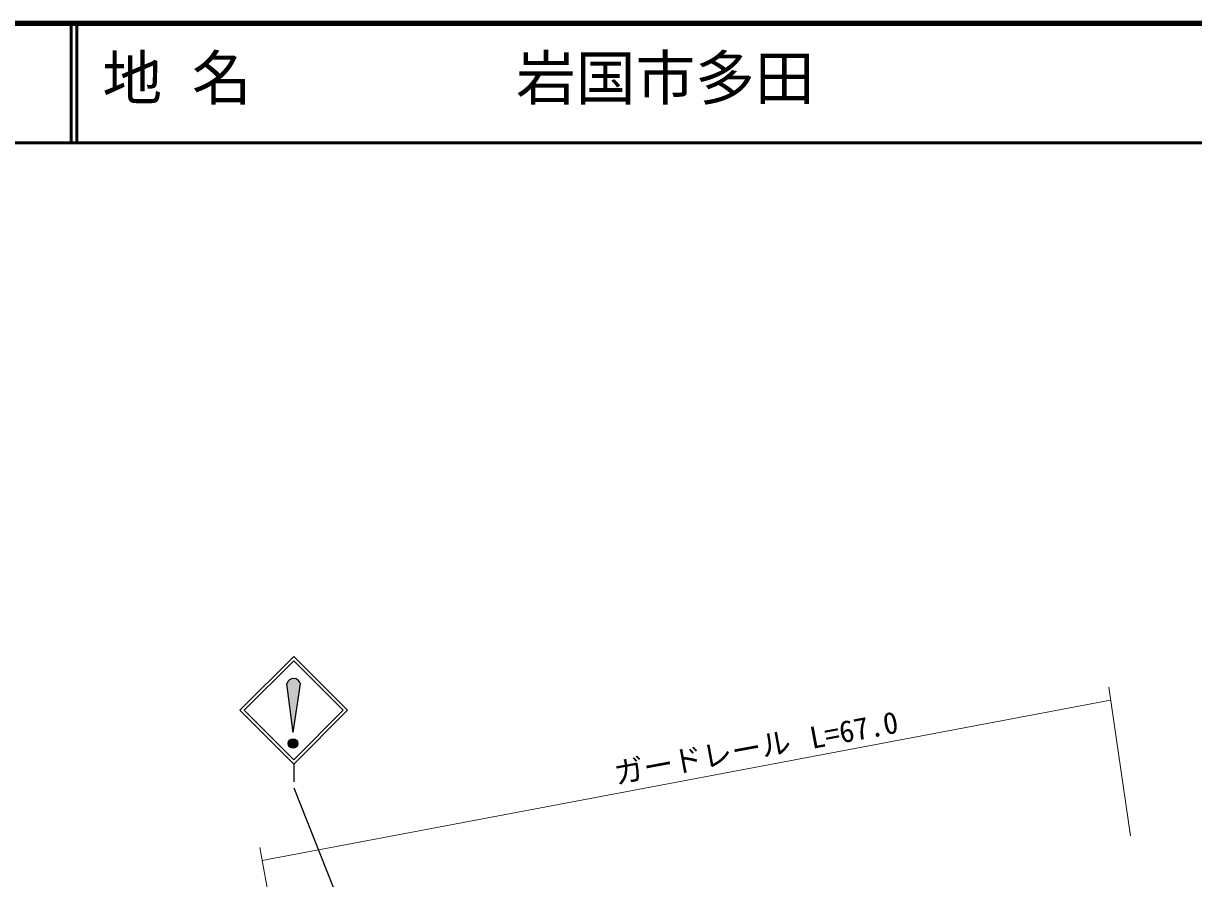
# Model space of a CAD drawing. Units: millimetres, scale not verified. Extents: x 40000 to 680000, y 20000 to 380000.
# Drawn here: x 363764 to 461762, y 308358 to 380000 of the extents above; entities that cross this region are included whole.
import ezdxf
from ezdxf.enums import TextEntityAlignment as Align

# ---------------------------------------------------------------- set-up
doc = ezdxf.new("R2010")
doc.units = ezdxf.units.MM
doc.header["$LTSCALE"] = 1000
for name, color, linetype, lineweight in [('M-STR-HTXT', 7, 'Continuous', 13), ('M-STR-STRC', 7, 'Continuous', 25), ('M-TTL', 2, 'Continuous', 140), ('M-TTL-LINE', 7, 'Continuous', 50), ('M-TTL-TXT', 7, 'Continuous', 13)]:
    doc.layers.add(name, color=color, linetype=linetype, lineweight=lineweight)
doc.styles.add('ＭＳ ゴシック', font='')
doc.styles.get('ＭＳ ゴシック').set_extended_font_data('MS Gothic')

msp = doc.modelspace()

# ---------------------------------------------------------------- hatches: boundary and pattern name
at = {"layer": 'M-STR-STRC'}
for points in [[(386355, 320592), (386960, 324668), (386957, 324678), (386955, 324688), (386952, 324698), (386949, 324708), (386946, 324717), (386943, 324727), (386940, 324736), (386937, 324746), (386933, 324755), (386929, 324765), (386925, 324774), (386921, 324783), (386917, 324792), (386912, 324802), (386908, 324811), (386903, 324819), (386898, 324828), (386893, 324837), (386888, 324846), (386882, 324854), (386877, 324863), (386871, 324871), (386865, 324879), (386859, 324888), (386853, 324896), (386847, 324904), (386841, 324912), (386834, 324919), (386828, 324927), (386821, 324934), (386814, 324942), (386807, 324949), (386800, 324956), (386792, 324963), (386785, 324970), (386777, 324977), (386770, 324984), (386762, 324990), (386754, 324996), (386746, 325003), (386738, 325009), (386730, 325015), (386722, 325020), (386713, 325026), (386705, 325032), (386696, 325037), (386687, 325042), (386679, 325047), (386670, 325052), (386661, 325057), (386652, 325061), (386643, 325066), (386634, 325070), (386624, 325074), (386615, 325078), (386606, 325082), (386596, 325085), (386587, 325089), (386577, 325092), (386568, 325095), (386558, 325098), (386548, 325101), (386538, 325104), (386529, 325106), (386519, 325108), (386509, 325110), (386499, 325112), (386489, 325114), (386479, 325116), (386469, 325117), (386459, 325118), (386449, 325119), (386439, 325120), (386429, 325121), (386418, 325121), (386408, 325122), (386398, 325122), (386388, 325122), (386378, 325122), (386368, 325121), (386358, 325121), (386348, 325120), (386338, 325119), (386328, 325118), (386318, 325117), (386307, 325115), (386298, 325114), (386288, 325112), (386278, 325110), (386268, 325108), (386258, 325106), (386248, 325103), (386238, 325101), (386229, 325098), (386219, 325095), (386209, 325092), (386200, 325088), (386190, 325085), (386181, 325081), (386171, 325078), (386162, 325074), (386153, 325069), (386144, 325065), (386135, 325061), (386126, 325056), (386117, 325051), (386108, 325046), (386099, 325041), (386090, 325036), (386082, 325031), (386073, 325025), (386065, 325020), (386057, 325014), (386049, 325008), (386040, 325002), (386032, 324996), (386025, 324989), (386017, 324983), (386009, 324976), (386002, 324969), (385994, 324962), (385987, 324955), (385980, 324948), (385973, 324941), (385966, 324933), (385959, 324926), (385953, 324918), (385946, 324910), (385940, 324903), (385934, 324895), (385927, 324887), (385922, 324878), (385916, 324870), (385910, 324862), (385905, 324853), (385899, 324845), (385894, 324836), (385889, 324827), (385884, 324818), (385879, 324809), (385875, 324800), (385870, 324791), (385866, 324782), (385862, 324773), (385858, 324763), (385854, 324754), (385851, 324745), (385847, 324735), (385844, 324726), (385841, 324716), (385838, 324706), (385835, 324697), (385832, 324687)], [(386745, 319674), (386745, 319681), (386745, 319688), (386744, 319695), (386744, 319702), (386743, 319709), (386743, 319716), (386742, 319723), (386741, 319730), (386740, 319737), (386739, 319744), (386738, 319750), (386736, 319757), (386735, 319764), (386733, 319771), (386731, 319778), (386729, 319785), (386727, 319791), (386725, 319798), (386723, 319805), (386721, 319811), (386718, 319818), (386716, 319824), (386713, 319831), (386710, 319837), (386707, 319844), (386704, 319850), (386701, 319856), (386698, 319863), (386695, 319869), (386691, 319875), (386687, 319881), (386684, 319887), (386680, 319893), (386676, 319899), (386672, 319904), (386668, 319910), (386664, 319916), (386660, 319921), (386655, 319927), (386651, 319932), (386646, 319938), (386642, 319943), (386637, 319948), (386632, 319953), (386627, 319958), (386622, 319963), (386617, 319968), (386612, 319973), (386607, 319977), (386601, 319982), (386596, 319986), (386590, 319991), (386585, 319995), (386579, 319999), (386573, 320003), (386568, 320007), (386562, 320011), (386556, 320015), (386550, 320018), (386544, 320022), (386538, 320026), (386532, 320029), (386525, 320032), (386519, 320035), (386513, 320038), (386506, 320041), (386500, 320044), (386493, 320047), (386487, 320049), (386480, 320052), (386474, 320054), (386467, 320056), (386460, 320058), (386454, 320060), (386447, 320062), (386440, 320064), (386433, 320066), (386426, 320067), (386419, 320069), (386413, 320070), (386406, 320071), (386399, 320072), (386392, 320073), (386385, 320074), (386378, 320074), (386371, 320075), (386364, 320075), (386357, 320076), (386350, 320076), (386343, 320076), (386336, 320076), (386329, 320076), (386322, 320075), (386315, 320075), (386308, 320074), (386301, 320074), (386294, 320073), (386287, 320072), (386280, 320071), (386273, 320070), (386266, 320069), (386259, 320067), (386252, 320066), (386245, 320064), (386239, 320062), (386232, 320060), (386225, 320058), (386218, 320056), (386212, 320054), (386205, 320052), (386199, 320049), (386192, 320047), (386186, 320044), (386179, 320041), (386173, 320038), (386166, 320035), (386160, 320032), (386154, 320029), (386148, 320026), (386142, 320022), (386136, 320018), (386130, 320015), (386124, 320011), (386118, 320007), (386112, 320003), (386106, 319999), (386101, 319995), (386095, 319991), (386090, 319986), (386084, 319982), (386079, 319977), (386074, 319973), (386068, 319968), (386063, 319963), (386058, 319958), (386053, 319953), (386049, 319948), (386044, 319943), (386039, 319938), (386035, 319932), (386030, 319927), (386026, 319921), (386021, 319916), (386017, 319910), (386013, 319904), (386009, 319899), (386005, 319893), (386002, 319887), (385998, 319881), (385994, 319875), (385991, 319869), (385988, 319863), (385984, 319856), (385981, 319850), (385978, 319844), (385975, 319837), (385972, 319831), (385970, 319824), (385967, 319818), (385965, 319811), (385962, 319805), (385960, 319798), (385958, 319791), (385956, 319785), (385954, 319778), (385952, 319771), (385951, 319764), (385949, 319757), (385948, 319750), (385947, 319744), (385945, 319737), (385944, 319730), (385943, 319723), (385943, 319716), (385942, 319709), (385941, 319702), (385941, 319695), (385941, 319688), (385941, 319681), (385940, 319674), (385941, 319667), (385941, 319660), (385941, 319653), (385941, 319646), (385942, 319639), (385943, 319632), (385943, 319625), (385944, 319618), (385945, 319611), (385947, 319604), (385948, 319597), (385949, 319590), (385951, 319583), (385952, 319576), (385954, 319570), (385956, 319563), (385958, 319556), (385960, 319549), (385962, 319543), (385965, 319536), (385967, 319530), (385970, 319523), (385972, 319517), (385975, 319510), (385978, 319504), (385981, 319497), (385984, 319491), (385988, 319485), (385991, 319479), (385994, 319473), (385998, 319467), (386002, 319461), (386005, 319455), (386009, 319449), (386013, 319443), (386017, 319437), (386021, 319432), (386026, 319426), (386030, 319421), (386035, 319415), (386039, 319410), (386044, 319405), (386049, 319399), (386053, 319394), (386058, 319389), (386063, 319384), (386068, 319380), (386074, 319375), (386079, 319370), (386084, 319366), (386090, 319361), (386095, 319357), (386101, 319352), (386106, 319348), (386112, 319344), (386118, 319340), (386124, 319336), (386130, 319333), (386136, 319329), (386142, 319325), (386148, 319322), (386154, 319319), (386160, 319315), (386166, 319312), (386173, 319309), (386179, 319306), (386186, 319303), (386192, 319301), (386199, 319298), (386205, 319296), (386212, 319293), (386218, 319291), (386225, 319289), (386232, 319287), (386239, 319285), (386245, 319283), (386252, 319282), (386259, 319280), (386266, 319279), (386273, 319278), (386280, 319276), (386287, 319275), (386294, 319274), (386301, 319274), (386308, 319273), (386315, 319272), (386322, 319272), (386329, 319272), (386336, 319272), (386343, 319271), (386350, 319272), (386357, 319272), (386364, 319272), (386371, 319272), (386378, 319273), (386385, 319274), (386392, 319274), (386399, 319275), (386406, 319276), (386413, 319278), (386419, 319279), (386426, 319280), (386433, 319282), (386440, 319283), (386447, 319285), (386454, 319287), (386460, 319289), (386467, 319291), (386474, 319293), (386480, 319296), (386487, 319298), (386493, 319301), (386500, 319303), (386506, 319306), (386513, 319309), (386519, 319312), (386525, 319315), (386532, 319319), (386538, 319322), (386544, 319325), (386550, 319329), (386556, 319333), (386562, 319336), (386568, 319340), (386573, 319344), (386579, 319348), (386585, 319352), (386590, 319357), (386596, 319361), (386601, 319366), (386607, 319370), (386612, 319375), (386617, 319380), (386622, 319384), (386627, 319389), (386632, 319394), (386637, 319399), (386642, 319405), (386646, 319410), (386651, 319415), (386655, 319421), (386660, 319426), (386664, 319432), (386668, 319437), (386672, 319443), (386676, 319449), (386680, 319455), (386684, 319461), (386687, 319467), (386691, 319473), (386695, 319479), (386698, 319485), (386701, 319491), (386704, 319497), (386707, 319504), (386710, 319510), (386713, 319517), (386716, 319523), (386718, 319530), (386721, 319536), (386723, 319543), (386725, 319549), (386727, 319556), (386729, 319563), (386731, 319570), (386733, 319576), (386735, 319583), (386736, 319590), (386738, 319597), (386739, 319604), (386740, 319611), (386741, 319618), (386742, 319625), (386743, 319632), (386743, 319639), (386744, 319646), (386744, 319653), (386745, 319660), (386745, 319667)]]:
    msp.add_hatch(color=256, dxfattribs=at).paths.add_polyline_path(points)

# ---------------------------------------------------------------- linework, layer by layer
at = {"layer": 'M-STR-HTXT'}
for p, q in [((454652, 324393), (456472, 311952)), ((383760, 309875), (454812, 323298)), ((383557, 310962), (386272, 296416))]:
    msp.add_line(p, q, dxfattribs=at)
at = {"layer": 'M-STR-STRC'}
for p, q in [((381898, 322458), (386398, 326958)), ((382252, 322458), (386398, 326604)), ((390899, 322458), (386398, 326958)), ((390545, 322458), (386398, 326604)), ((386355, 320592), (385832, 324686)), ((386355, 320592), (386960, 324668)), ((381898, 322458), (386398, 317957)), ((382252, 322458), (386398, 318311)), ((386398, 318311), (390545, 322458)), ((386399, 317958), (390899, 322458)), ((386399, 317958), (386399, 316459)), ((386399, 315958), (399464, 283182))]:
    msp.add_line(p, q, dxfattribs=at)
msp.add_circle((386343, 319674), 402, dxfattribs=at)
msp.add_arc((386394, 324542), 580, 12.56711, 165.59959, dxfattribs=at)
at = {"layer": 'M-TTL'}
msp.add_line((680000, 380000), (40000, 380000), dxfattribs=at)
at = {"layer": 'M-TTL-LINE'}
for p, q in [((367750, 380000), (367750, 370000)), ((368250, 380000), (368250, 370000)), ((40000, 370000), (680000, 370000))]:
    msp.add_line(p, q, dxfattribs=at)

# ---------------------------------------------------------------- texts
at = {"layer": 'M-STR-HTXT', "style": 'ＭＳ ゴシック'}
for s, rotation, p in [('L=67.0', 10.7, (429912, 318679)), ('ガードレール', 10.5, (413512, 315716))]:
    msp.add_text(s, height=1833, rotation=rotation, dxfattribs=at).set_placement(p, align=Align.BOTTOM_LEFT)
at = {"layer": 'M-TTL-TXT', "style": 'ＭＳ ゴシック'}
for s, p in [('地 名', (370380, 372500)), ('岩国市多田', (405024, 372500))]:
    msp.add_text(s, height=3666, dxfattribs=at).set_placement(p, align=Align.BOTTOM_LEFT)

doc.saveas('drawing.dxf')
